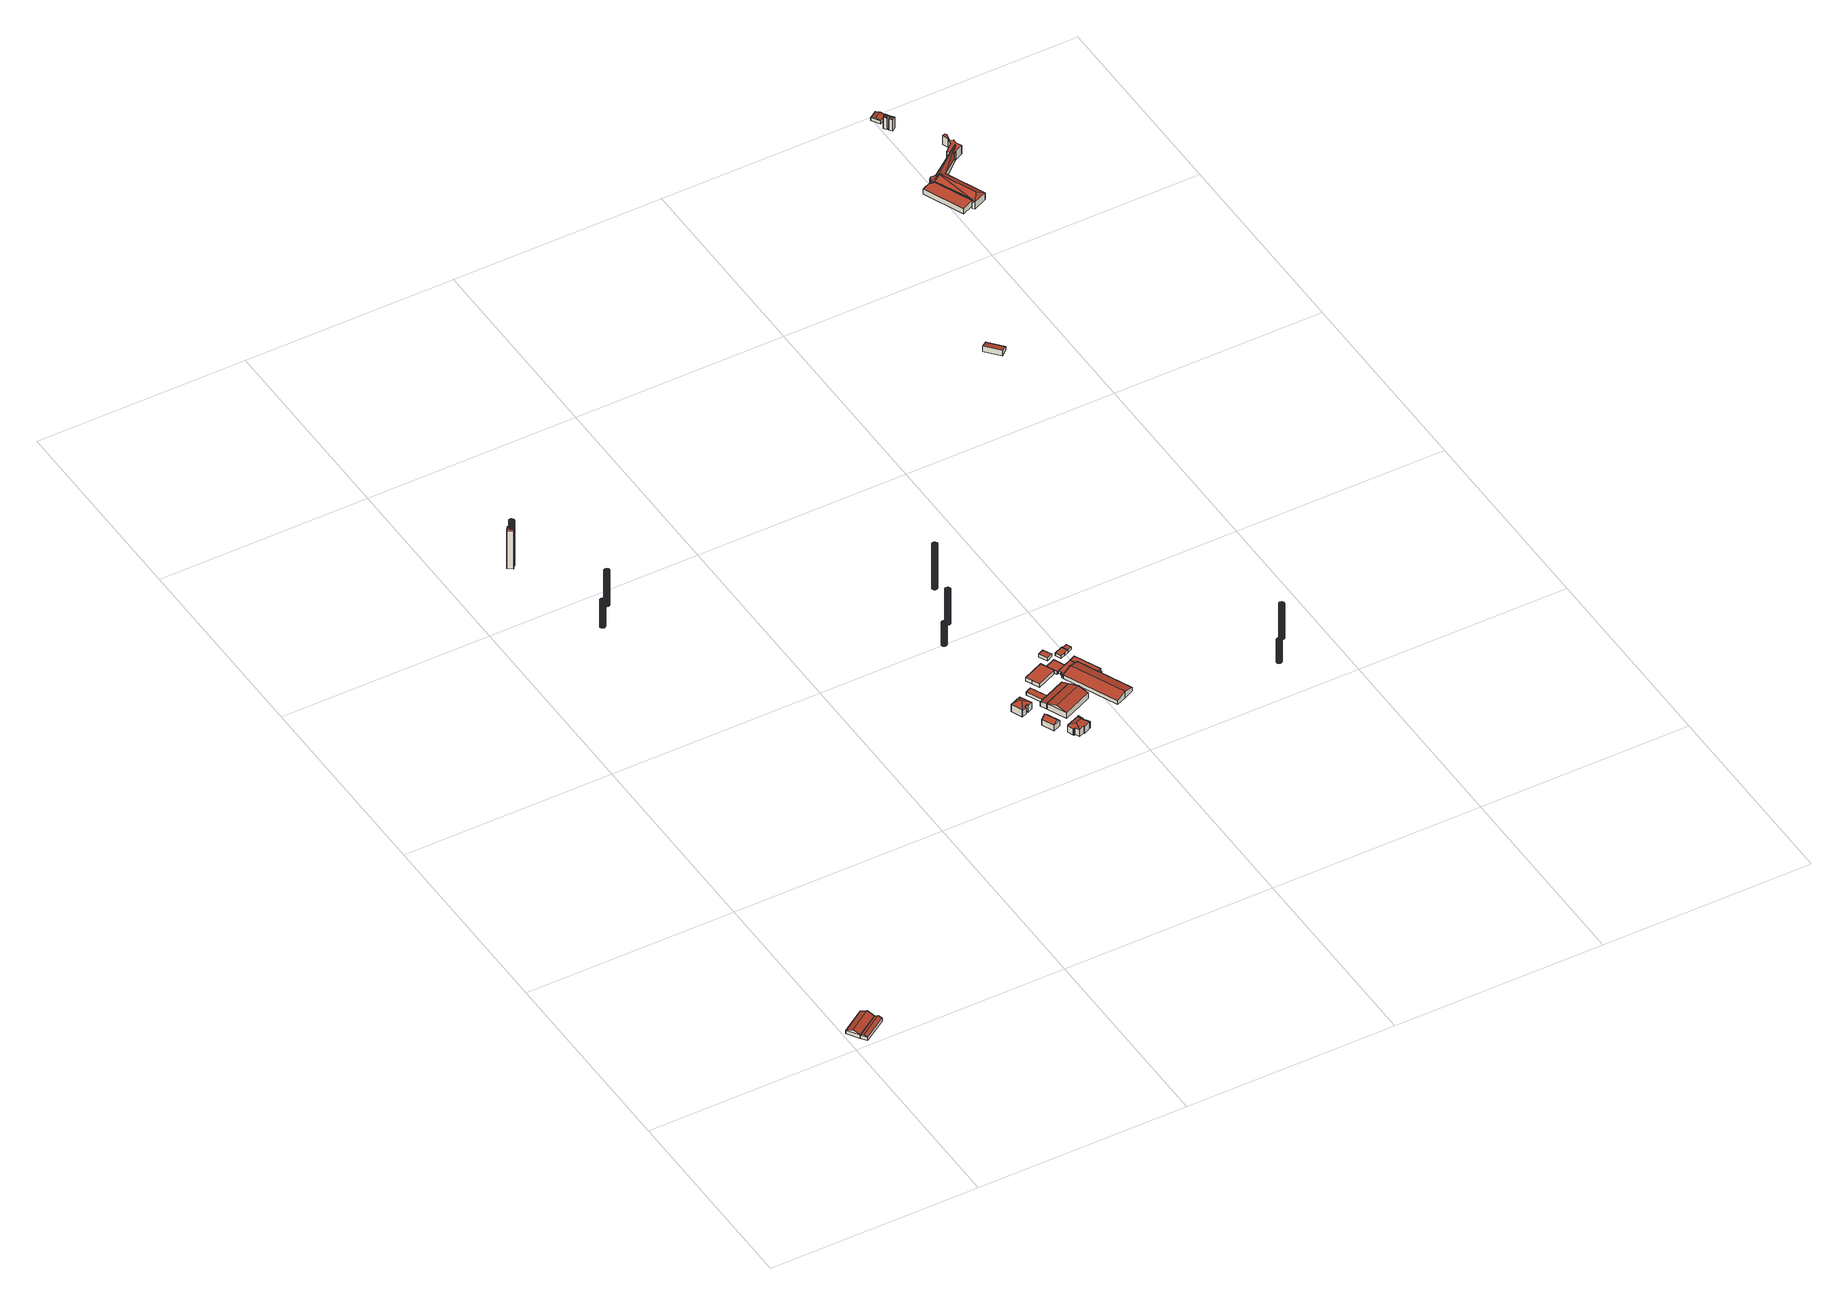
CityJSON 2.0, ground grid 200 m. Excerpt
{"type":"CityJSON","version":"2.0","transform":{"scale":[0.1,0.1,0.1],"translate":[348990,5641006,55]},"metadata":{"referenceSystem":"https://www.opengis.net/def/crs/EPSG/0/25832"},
"CityObjects":{
"building1":{"type":"Building","attributes":{"Geometrietyp2DReferenz":"3000","Gemeindeschluessel":"05362028","function":"31001_2720","roofType":"3100","measuredHeight":6.59},"address":[{"country":"Germany","locality":"Hürth","thoroughfareNumber":"170","thoroughfareName":"Kölner Straße"}],"geometry":[{"type":"Solid","lod":"2","boundaries":[[[[0,1,2,3]],[[4,5,1,0]],[[6,7,5,4]],[[3,2,7,6]],[[0,8,4]],[[6,9,3]],[[3,9,8,0]],[[4,8,9,6]],[[1,5,7,2]]]],"semantics":{"surfaces":[{"type":"WallSurface"},{"type":"RoofSurface"},{"type":"GroundSurface"}],"values":[[0,0,0,0,0,0,1,1,2]]}}]},
"building2":{"type":"Building","attributes":{"Geometrietyp2DReferenz":"3000","Gemeindeschluessel":"05362028","function":"51009_1610","roofType":"3100","measuredHeight":5.21},"geometry":[{"type":"Solid","lod":"2","boundaries":[[[[10,11,12,13]],[[14,1,11,10]],[[15,2,1,14]],[[13,12,2,15]],[[10,16,14]],[[15,17,13]],[[13,17,16,10]],[[14,16,17,15]],[[11,1,2,12]]]],"semantics":{"surfaces":[{"type":"WallSurface"},{"type":"RoofSurface"},{"type":"GroundSurface"}],"values":[[0,0,0,0,0,0,1,1,2]]}}]},
"building3":{"type":"Building","attributes":{"Geometrietyp2DReferenz":"1000","Gemeindeschluessel":"05362024","function":"51002_1251","roofType":"1000","measuredHeight":28.96},"geometry":[{"type":"Solid","lod":"2","boundaries":[[[[18,19,20]],[[19,21,20]],[[22,23,18]],[[23,19,18]],[[24,25,22]],[[25,23,22]],[[26,27,24]],[[27,25,24]],[[28,29,26]],[[29,27,26]],[[30,31,28]],[[31,29,28]],[[32,33,30]],[[33,31,30]],[[34,35,32]],[[35,33,32]],[[36,37,34]],[[37,35,34]],[[38,39,36]],[[39,37,36]],[[40,41,38]],[[41,39,38]],[[42,43,40]],[[43,41,40]],[[44,45,42]],[[45,43,42]],[[46,47,44]],[[47,45,44]],[[48,49,46]],[[49,47,46]],[[50,51,48]],[[51,49,48]],[[52,53,50]],[[53,51,50]],[[54,55,52]],[[55,53,52]],[[56,57,54]],[[57,55,54]],[[20,21,56]],[[21,57,56]],[[27,29,57]],[[29,31,57]],[[31,33,57]],[[33,35,57]],[[35,37,57]],[[37,39,57]],[[39,41,57]],[[41,43,57]],[[43,45,57]],[[45,47,57]],[[47,49,57]],[[49,51,57]],[[51,53,57]],[[53,55,57]],[[21,19,57]],[[19,23,57]],[[23,25,57]],[[25,27,57]],[[18,20,22]],[[20,56,22]],[[56,54,22]],[[54,52,22]],[[52,50,22]],[[50,48,22]],[[48,46,22]],[[46,44,22]],[[44,42,22]],[[42,40,22]],[[40,38,22]],[[38,36,22]],[[36,34,22]],[[34,32,22]],[[32,30,22]],[[30,28,22]],[[28,26,22]],[[26,24,22]]]],"semantics":{"surfaces":[{"type":"WallSurface"},{"type":"GroundSurface"},{"type":"RoofSurface"}],"values":[[0,0,0,0,0,0,0,0,0,0,0,0,0,0,0,0,0,0,0,0,0,0,0,0,0,0,0,0,0,0,0,0,0,0,0,0,0,0,0,0,1,1,1,1,1,1,1,1,1,1,1,1,1,1,1,1,1,1,2,2,2,2,2,2,2,2,2,2,2,2,2,2,2,2,2,2]]}}]},
"building4":{"type":"Building","attributes":{"Geometrietyp2DReferenz":"3000","Gemeindeschluessel":"05362024","function":"51002_1250","roofType":"1000","measuredHeight":41.53},"geometry":[{"type":"Solid","lod":"2","boundaries":[[[[58,59,60,61]],[[62,63,59,58]],[[64,65,63,62]],[[61,60,65,64]],[[62,58,61,64]],[[59,63,65,60]]]],"semantics":{"surfaces":[{"type":"WallSurface"},{"type":"RoofSurface"},{"type":"GroundSurface"}],"values":[[0,0,0,0,1,2]]}}]},
"building5":{"type":"Building","attributes":{"Geometrietyp2DReferenz":"1000","Gemeindeschluessel":"05362024","function":"51002_1251","roofType":"1000","measuredHeight":49.17},"geometry":[{"type":"Solid","lod":"2","boundaries":[[[[66,67,68]],[[67,69,68]],[[70,71,66]],[[71,67,66]],[[72,73,70]],[[73,71,70]],[[74,75,72]],[[75,73,72]],[[76,77,74]],[[77,75,74]],[[78,79,76]],[[79,77,76]],[[80,81,78]],[[81,79,78]],[[82,83,80]],[[83,81,80]],[[84,85,82]],[[85,83,82]],[[86,87,84]],[[87,85,84]],[[88,89,86]],[[89,87,86]],[[90,91,88]],[[91,89,88]],[[92,93,90]],[[93,91,90]],[[94,95,92]],[[95,93,92]],[[96,97,94]],[[97,95,94]],[[98,99,96]],[[99,97,96]],[[100,101,98]],[[101,99,98]],[[102,103,100]],[[103,101,100]],[[104,105,102]],[[105,103,102]],[[68,69,104]],[[69,105,104]],[[69,67,105]],[[67,71,105]],[[71,73,105]],[[73,75,105]],[[75,77,105]],[[77,79,105]],[[79,81,105]],[[81,83,105]],[[83,85,105]],[[85,87,105]],[[87,89,105]],[[89,91,105]],[[91,93,105]],[[93,95,105]],[[95,97,105]],[[97,99,105]],[[99,101,105]],[[101,103,105]],[[66,68,70]],[[68,104,70]],[[104,102,70]],[[102,100,70]],[[100,98,70]],[[98,96,70]],[[96,94,70]],[[94,92,70]],[[92,90,70]],[[90,88,70]],[[88,86,70]],[[86,84,70]],[[84,82,70]],[[82,80,70]],[[80,78,70]],[[78,76,70]],[[76,74,70]],[[74,72,70]]]],"semantics":{"surfaces":[{"type":"WallSurface"},{"type":"GroundSurface"},{"type":"RoofSurface"}],"values":[[0,0,0,0,0,0,0,0,0,0,0,0,0,0,0,0,0,0,0,0,0,0,0,0,0,0,0,0,0,0,0,0,0,0,0,0,0,0,0,0,1,1,1,1,1,1,1,1,1,1,1,1,1,1,1,1,1,1,2,2,2,2,2,2,2,2,2,2,2,2,2,2,2,2,2,2]]}}]},
"building6":{"type":"Building","attributes":{"Geometrietyp2DReferenz":"1000","Gemeindeschluessel":"05362024","function":"51002_1251","roofType":"1000","measuredHeight":38.01},"geometry":[{"type":"Solid","lod":"2","boundaries":[[[[106,107,108]],[[107,109,108]],[[110,111,106]],[[111,107,106]],[[112,113,110]],[[113,111,110]],[[114,115,112]],[[115,113,112]],[[116,117,114]],[[117,115,114]],[[118,119,116]],[[119,117,116]],[[120,121,118]],[[121,119,118]],[[122,123,120]],[[123,121,120]],[[124,125,122]],[[125,123,122]],[[126,127,124]],[[127,125,124]],[[128,129,126]],[[129,127,126]],[[130,131,128]],[[131,129,128]],[[132,133,130]],[[133,131,130]],[[134,135,132]],[[135,133,132]],[[136,137,134]],[[137,135,134]],[[138,139,136]],[[139,137,136]],[[140,141,138]],[[141,139,138]],[[142,143,140]],[[143,141,140]],[[144,145,142]],[[145,143,142]],[[108,109,144]],[[109,145,144]],[[109,107,145]],[[107,111,145]],[[111,113,145]],[[113,115,145]],[[115,117,145]],[[117,119,145]],[[119,121,145]],[[121,123,145]],[[123,125,145]],[[125,127,145]],[[127,129,145]],[[129,131,145]],[[131,133,145]],[[133,135,145]],[[135,137,145]],[[137,139,145]],[[139,141,145]],[[141,143,145]],[[106,108,110]],[[108,144,110]],[[144,142,110]],[[142,140,110]],[[140,138,110]],[[138,136,110]],[[136,134,110]],[[134,132,110]],[[132,130,110]],[[130,128,110]],[[128,126,110]],[[126,124,110]],[[124,122,110]],[[122,120,110]],[[120,118,110]],[[118,116,110]],[[116,114,110]],[[114,112,110]]]],"semantics":{"surfaces":[{"type":"WallSurface"},{"type":"GroundSurface"},{"type":"RoofSurface"}],"values":[[0,0,0,0,0,0,0,0,0,0,0,0,0,0,0,0,0,0,0,0,0,0,0,0,0,0,0,0,0,0,0,0,0,0,0,0,0,0,0,0,1,1,1,1,1,1,1,1,1,1,1,1,1,1,1,1,1,1,2,2,2,2,2,2,2,2,2,2,2,2,2,2,2,2,2,2]]}}]},
"building7":{"type":"Building","attributes":{"Gemeindeschluessel":"05362028","Geometrietyp2DReferenz":"3000","function":"31001_1010"},"address":[{"country":"Germany","locality":"Hürth","thoroughfareNumber":"295b","thoroughfareName":"Kölner Straße"}],"children":["building7-1","building7-2"]},
"building7-1":{"type":"BuildingPart","attributes":{"roofType":"3200","measuredHeight":10.99},"parents":["building7"],"geometry":[{"type":"MultiSurface","lod":"2","boundaries":[[[146,147,148,149]],[[150,151,147,146]],[[152,153,151,150]],[[154,155,153,152]],[[156,157,155,154]],[[158,159,157,156]],[[160,161,159,158]],[[162,156,154,163]],[[154,152,163]],[[163,152,150,162]],[[150,146,149,164,165,160,158,156,162]],[[147,151,153,155,157,159,161,166,167,148]],[[168,169,166,161]],[[165,169,168,160]],[[169,170,167,166]],[[165,164,170,169]],[[170,171,148,167]],[[164,149,171,170]]],"semantics":{"surfaces":[{"type":"WallSurface"},{"type":"RoofSurface"},{"type":"GroundSurface"},{"type":"ClosureSurface"}],"values":[0,0,0,0,0,0,0,1,1,1,1,2,0,3,0,3,0,3]}}]},
"building7-2":{"type":"BuildingPart","attributes":{"roofType":"1000","measuredHeight":5.74},"address":[{"country":"Germany","locality":"Hürth","thoroughfareNumber":"295b","thoroughfareName":"Kölner Straße"}],"parents":["building7"],"geometry":[{"type":"MultiSurface","lod":"2","boundaries":[[[172,171,168,173]],[[173,174,175,172]],[[169,168,171,170]],[[175,174,165,164]],[[169,170,164,165]],[[174,173,160,165]],[[168,169,165,160]],[[172,175,164,149]],[[170,171,149,164]]],"semantics":{"surfaces":[{"type":"WallSurface"},{"type":"RoofSurface"},{"type":"GroundSurface"},{"type":"ClosureSurface"}],"values":[0,1,2,0,3,0,3,0,3]}}]},
"building8":{"type":"Building","attributes":{"Geometrietyp2DReferenz":"3000","Gemeindeschluessel":"05362028","function":"31001_1010","roofType":"3100","measuredHeight":9.51},"address":[{"country":"Germany","locality":"Hürth","thoroughfareNumber":"295a","thoroughfareName":"Kölner Straße"}],"geometry":[{"type":"Solid","lod":"2","boundaries":[[[[176,177,178,179]],[[180,181,177,176]],[[182,183,181,180]],[[179,178,183,182]],[[176,184,180]],[[182,185,179]],[[179,185,184,176]],[[180,184,185,182]],[[177,181,183,178]]]],"semantics":{"surfaces":[{"type":"WallSurface"},{"type":"RoofSurface"},{"type":"GroundSurface"}],"values":[[0,0,0,0,0,0,1,1,2]]}}]},
"building9":{"type":"Building","attributes":{"Geometrietyp2DReferenz":"3000","Gemeindeschluessel":"05362028","function":"31001_1010","roofType":"3200","measuredHeight":9.53},"address":[{"country":"Germany","locality":"Hürth","thoroughfareNumber":"295","thoroughfareName":"Kölner Straße"}],"geometry":[{"type":"Solid","lod":"2","boundaries":[[[[186,187,188,189]],[[190,191,187,186]],[[192,193,191,190]],[[194,195,193,192]],[[196,197,195,194]],[[198,199,197,196]],[[200,201,199,198]],[[202,203,201,200]],[[204,205,203,202]],[[206,207,205,204]],[[208,209,207,206]],[[210,211,209,208]],[[212,213,211,210]],[[214,215,213,212]],[[216,217,215,214]],[[218,219,217,216]],[[189,188,219,218]],[[220,194,192,221]],[[192,190,186,189,218,216,214,221]],[[221,214,212,210,208,220]],[[208,206,204,202,200,198,196,194,220]],[[187,191,193,195,197,199,201,203,205,207,209,211,213,215,217,219,188]]]],"semantics":{"surfaces":[{"type":"WallSurface"},{"type":"RoofSurface"},{"type":"GroundSurface"}],"values":[[0,0,0,0,0,0,0,0,0,0,0,0,0,0,0,0,0,1,1,1,1,2]]}}]},
"building10":{"type":"Building","attributes":{"Geometrietyp2DReferenz":"1000","Gemeindeschluessel":"05362028","function":"51002_1251","roofType":"1000","measuredHeight":24.36},"geometry":[{"type":"Solid","lod":"2","boundaries":[[[[222,223,224]],[[223,225,224]],[[226,227,222]],[[227,223,222]],[[228,229,226]],[[229,227,226]],[[230,231,228]],[[231,229,228]],[[232,233,230]],[[233,231,230]],[[234,235,232]],[[235,233,232]],[[236,237,234]],[[237,235,234]],[[238,239,236]],[[239,237,236]],[[240,241,238]],[[241,239,238]],[[242,243,240]],[[243,241,240]],[[244,245,242]],[[245,243,242]],[[246,247,244]],[[247,245,244]],[[248,249,246]],[[249,247,246]],[[250,251,248]],[[251,249,248]],[[252,253,250]],[[253,251,250]],[[254,255,252]],[[255,253,252]],[[256,257,254]],[[257,255,254]],[[258,259,256]],[[259,257,256]],[[260,261,258]],[[261,259,258]],[[224,225,260]],[[225,261,260]],[[225,223,261]],[[223,227,261]],[[227,229,261]],[[229,231,261]],[[231,233,261]],[[233,235,261]],[[235,237,261]],[[237,239,261]],[[239,241,261]],[[241,243,261]],[[243,245,261]],[[245,247,261]],[[247,249,261]],[[249,251,261]],[[251,253,261]],[[253,255,261]],[[255,257,261]],[[257,259,261]],[[222,224,226]],[[224,260,226]],[[260,258,226]],[[258,256,226]],[[256,254,226]],[[254,252,226]],[[252,250,226]],[[250,248,226]],[[248,246,226]],[[246,244,226]],[[244,242,226]],[[242,240,226]],[[240,238,226]],[[238,236,226]],[[236,234,226]],[[234,232,226]],[[232,230,226]],[[230,228,226]]]],"semantics":{"surfaces":[{"type":"WallSurface"},{"type":"GroundSurface"},{"type":"RoofSurface"}],"values":[[0,0,0,0,0,0,0,0,0,0,0,0,0,0,0,0,0,0,0,0,0,0,0,0,0,0,0,0,0,0,0,0,0,0,0,0,0,0,0,0,1,1,1,1,1,1,1,1,1,1,1,1,1,1,1,1,1,1,2,2,2,2,2,2,2,2,2,2,2,2,2,2,2,2,2,2]]}}]},
"building11":{"type":"Building","attributes":{"Geometrietyp2DReferenz":"3000","Gemeindeschluessel":"05362028","function":"31001_2723","roofType":"1000","measuredHeight":3.51},"address":[{"country":"Germany","locality":"Hürth","thoroughfareNumber":"295","thoroughfareName":"Kölner Straße"}],"geometry":[{"type":"Solid","lod":"2","boundaries":[[[[262,263,264,265]],[[266,267,263,262]],[[268,269,267,266]],[[265,264,269,268]],[[266,262,265,268]],[[263,267,269,264]]]],"semantics":{"surfaces":[{"type":"WallSurface"},{"type":"RoofSurface"},{"type":"GroundSurface"}],"values":[[0,0,0,0,1,2]]}}]},
"building12":{"type":"Building","attributes":{"Geometrietyp2DReferenz":"3000","Gemeindeschluessel":"05362028","function":"51009_1610","roofType":"2100","measuredHeight":6.03},"geometry":[{"type":"Solid","lod":"2","boundaries":[[[[270,271,272,273]],[[274,275,271,270]],[[276,277,275,274]],[[278,279,277,276]],[[280,281,279,278]],[[273,272,281,280]],[[278,276,274,270,273,280]],[[271,275,277,279,281,272]]]],"semantics":{"surfaces":[{"type":"WallSurface"},{"type":"RoofSurface"},{"type":"GroundSurface"}],"values":[[0,0,0,0,0,0,1,2]]}}]},
"building13":{"type":"Building","attributes":{"Geometrietyp2DReferenz":"3000","Gemeindeschluessel":"05362028","function":"31001_2143","roofType":"3100","measuredHeight":8.66},"address":[{"country":"Germany","locality":"Hürth","thoroughfareNumber":"295","thoroughfareName":"Kölner Straße"}],"geometry":[{"type":"Solid","lod":"2","boundaries":[[[[282,283,284,285]],[[273,286,283,282]],[[280,287,286,273]],[[285,284,287,280]],[[282,288,273]],[[280,289,285]],[[285,289,288,282]],[[273,288,289,280]],[[283,286,287,284]]]],"semantics":{"surfaces":[{"type":"WallSurface"},{"type":"RoofSurface"},{"type":"GroundSurface"}],"values":[[0,0,0,0,0,0,1,1,2]]}}]},
"building14":{"type":"Building","attributes":{"Geometrietyp2DReferenz":"1000","Gemeindeschluessel":"05362028","function":"51002_1251","roofType":"1000","measuredHeight":37.66},"geometry":[{"type":"Solid","lod":"2","boundaries":[[[[290,291,292]],[[291,293,292]],[[294,295,290]],[[295,291,290]],[[296,297,294]],[[297,295,294]],[[298,299,296]],[[299,297,296]],[[300,301,298]],[[301,299,298]],[[302,303,300]],[[303,301,300]],[[304,305,302]],[[305,303,302]],[[306,307,304]],[[307,305,304]],[[308,309,306]],[[309,307,306]],[[310,311,308]],[[311,309,308]],[[312,313,310]],[[313,311,310]],[[314,315,312]],[[315,313,312]],[[316,317,314]],[[317,315,314]],[[318,319,316]],[[319,317,316]],[[320,321,318]],[[321,319,318]],[[322,323,320]],[[323,321,320]],[[324,325,322]],[[325,323,322]],[[326,327,324]],[[327,325,324]],[[328,329,326]],[[329,327,326]],[[292,293,328]],[[293,329,328]],[[327,329,325]],[[329,293,325]],[[293,291,325]],[[291,295,325]],[[295,297,325]],[[297,299,325]],[[299,301,325]],[[301,303,325]],[[303,305,325]],[[305,307,325]],[[307,309,325]],[[309,311,325]],[[311,313,325]],[[313,315,325]],[[315,317,325]],[[317,319,325]],[[319,321,325]],[[321,323,325]],[[328,326,292]],[[326,324,292]],[[324,322,292]],[[322,320,292]],[[320,318,292]],[[318,316,292]],[[316,314,292]],[[314,312,292]],[[312,310,292]],[[310,308,292]],[[308,306,292]],[[306,304,292]],[[304,302,292]],[[302,300,292]],[[300,298,292]],[[298,296,292]],[[296,294,292]],[[294,290,292]]]],"semantics":{"surfaces":[{"type":"WallSurface"},{"type":"GroundSurface"},{"type":"RoofSurface"}],"values":[[0,0,0,0,0,0,0,0,0,0,0,0,0,0,0,0,0,0,0,0,0,0,0,0,0,0,0,0,0,0,0,0,0,0,0,0,0,0,0,0,1,1,1,1,1,1,1,1,1,1,1,1,1,1,1,1,1,1,2,2,2,2,2,2,2,2,2,2,2,2,2,2,2,2,2,2]]}}]},
"building15":{"type":"Building","attributes":{"Geometrietyp2DReferenz":"3000","Gemeindeschluessel":"05362028","function":"51009_1610","roofType":"1000","measuredHeight":3.85},"geometry":[{"type":"Solid","lod":"2","boundaries":[[[[330,331,332,333]],[[334,335,331,330]],[[336,337,335,334]],[[338,339,337,336]],[[340,341,339,338]],[[342,343,341,340]],[[333,332,343,342]],[[340,338,336,334,330,333,342]],[[331,335,337,339,341,343,332]]]],"semantics":{"surfaces":[{"type":"WallSurface"},{"type":"RoofSurface"},{"type":"GroundSurface"}],"values":[[0,0,0,0,0,0,0,1,2]]}}]},
"building16":{"type":"Building","attributes":{"Geometrietyp2DReferenz":"3000","Gemeindeschluessel":"05362028","function":"31001_2723","roofType":"1000","measuredHeight":3.12},"address":[{"country":"Germany","locality":"Hürth","thoroughfareNumber":"295","thoroughfareName":"Kölner Straße"}],"geometry":[{"type":"Solid","lod":"2","boundaries":[[[[344,345,346,347]],[[348,349,345,344]],[[350,351,349,348]],[[352,353,351,350]],[[347,346,353,352]],[[350,348,344,347,352]],[[345,349,351,353,346]]]],"semantics":{"surfaces":[{"type":"WallSurface"},{"type":"RoofSurface"},{"type":"GroundSurface"}],"values":[[0,0,0,0,0,1,2]]}}]},
"building17":{"type":"Building","attributes":{"Geometrietyp2DReferenz":"3000","Gemeindeschluessel":"05362028","function":"31001_2463","roofType":"1000","measuredHeight":3.07},"address":[{"country":"Germany","locality":"Hürth","thoroughfareNumber":"295","thoroughfareName":"Kölner Straße"}],"geometry":[{"type":"Solid","lod":"2","boundaries":[[[[354,355,356,357]],[[358,359,355,354]],[[360,361,359,358]],[[357,356,361,360]],[[358,354,357,360]],[[355,359,361,356]]]],"semantics":{"surfaces":[{"type":"WallSurface"},{"type":"RoofSurface"},{"type":"GroundSurface"}],"values":[[0,0,0,0,1,2]]}}]},
"building18":{"type":"Building","attributes":{"Geometrietyp2DReferenz":"3000","Gemeindeschluessel":"05362028","function":"31001_2723","roofType":"1000","measuredHeight":2.39},"address":[{"country":"Germany","locality":"Hürth","thoroughfareNumber":"295","thoroughfareName":"Kölner Straße"}],"geometry":[{"type":"Solid","lod":"2","boundaries":[[[[362,363,364,365]],[[366,367,363,362]],[[348,368,367,366]],[[344,369,368,348]],[[370,371,369,344]],[[372,373,371,370]],[[374,375,373,372]],[[376,377,375,374]],[[365,364,377,376]],[[374,372,370,344,348,366,362,365,376]],[[363,367,368,369,371,373,375,377,364]]]],"semantics":{"surfaces":[{"type":"WallSurface"},{"type":"RoofSurface"},{"type":"GroundSurface"}],"values":[[0,0,0,0,0,0,0,0,0,1,2]]}}]},
"building19":{"type":"Building","attributes":{"Geometrietyp2DReferenz":"1000","Gemeindeschluessel":"05362028","function":"51002_1251","roofType":"1000","measuredHeight":48.58},"geometry":[{"type":"Solid","lod":"2","boundaries":[[[[378,379,380]],[[379,381,380]],[[382,383,378]],[[383,379,378]],[[384,385,382]],[[385,383,382]],[[386,387,384]],[[387,385,384]],[[388,389,386]],[[389,387,386]],[[390,391,388]],[[391,389,388]],[[392,393,390]],[[393,391,390]],[[394,395,392]],[[395,393,392]],[[396,397,394]],[[397,395,394]],[[398,399,396]],[[399,397,396]],[[400,401,398]],[[401,399,398]],[[402,403,400]],[[403,401,400]],[[404,405,402]],[[405,403,402]],[[406,407,404]],[[407,405,404]],[[408,409,406]],[[409,407,406]],[[410,411,408]],[[411,409,408]],[[412,413,410]],[[413,411,410]],[[414,415,412]],[[415,413,412]],[[416,417,414]],[[417,415,414]],[[380,381,416]],[[381,417,416]],[[381,379,417]],[[379,383,417]],[[383,385,417]],[[385,387,417]],[[387,389,417]],[[389,391,417]],[[391,393,417]],[[393,395,417]],[[395,397,417]],[[397,399,417]],[[399,401,417]],[[401,403,417]],[[403,405,417]],[[405,407,417]],[[407,409,417]],[[409,411,417]],[[411,413,417]],[[413,415,417]],[[378,380,382]],[[380,416,382]],[[416,414,382]],[[414,412,382]],[[412,410,382]],[[410,408,382]],[[408,406,382]],[[406,404,382]],[[404,402,382]],[[402,400,382]],[[400,398,382]],[[398,396,382]],[[396,394,382]],[[394,392,382]],[[392,390,382]],[[390,388,382]],[[388,386,382]],[[386,384,382]]]],"semantics":{"surfaces":[{"type":"WallSurface"},{"type":"GroundSurface"},{"type":"RoofSurface"}],"values":[[0,0,0,0,0,0,0,0,0,0,0,0,0,0,0,0,0,0,0,0,0,0,0,0,0,0,0,0,0,0,0,0,0,0,0,0,0,0,0,0,1,1,1,1,1,1,1,1,1,1,1,1,1,1,1,1,1,1,2,2,2,2,2,2,2,2,2,2,2,2,2,2,2,2,2,2]]}}]},
"building20":{"type":"Building","attributes":{"Geometrietyp2DReferenz":"3000","Gemeindeschluessel":"05362028","function":"31001_2724","roofType":"3100","measuredHeight":6.92},"address":[{"country":"Germany","locality":"Hürth","thoroughfareNumber":"295","thoroughfareName":"Kölner Straße"}],"geometry":[{"type":"Solid","lod":"2","boundaries":[[[[418,419,420,421]],[[422,423,419,418]],[[424,425,423,422]],[[426,427,425,424]],[[428,429,427,426]],[[430,431,429,428]],[[432,433,431,430]],[[421,420,433,432]],[[418,421,432,430,422]],[[428,426,424,422,430]],[[419,423,425,427,429,431,433,420]]]],"semantics":{"surfaces":[{"type":"WallSurface"},{"type":"RoofSurface"},{"type":"GroundSurface"}],"values":[[0,0,0,0,0,0,0,0,1,1,2]]}}]},
"building21":{"type":"Building","attributes":{"Geometrietyp2DReferenz":"3000","Gemeindeschluessel":"05362028","function":"31001_2723","roofType":"1000","measuredHeight":2.84},"address":[{"country":"Germany","locality":"Hürth","thoroughfareNumber":"295","thoroughfareName":"Kölner Straße"}],"geometry":[{"type":"Solid","lod":"2","boundaries":[[[[434,435,436,437]],[[438,439,435,434]],[[440,441,439,438]],[[442,443,441,440]],[[444,445,443,442]],[[437,436,445,444]],[[442,440,438,434,437,444]],[[435,439,441,443,445,436]]]],"semantics":{"surfaces":[{"type":"WallSurface"},{"type":"RoofSurface"},{"type":"GroundSurface"}],"values":[[0,0,0,0,0,0,1,2]]}}]},
"building22":{"type":"Building","attributes":{"Geometrietyp2DReferenz":"3000","Gemeindeschluessel":"05362028","function":"51009_1610","roofType":"1000","measuredHeight":2.48},"geometry":[{"type":"Solid","lod":"2","boundaries":[[[[446,447,448,449]],[[450,451,447,446]],[[452,373,451,450]],[[453,371,373,452]],[[454,455,371,453]],[[456,457,455,454]],[[458,459,457,456]],[[449,448,459,458]],[[456,454,453,452,450,446,449,458]],[[447,451,373,371,455,457,459,448]]]],"semantics":{"surfaces":[{"type":"WallSurface"},{"type":"RoofSurface"},{"type":"GroundSurface"}],"values":[[0,0,0,0,0,0,0,0,1,2]]}}]},
"building23":{"type":"Building","attributes":{"Geometrietyp2DReferenz":"3000","Gemeindeschluessel":"05362028","function":"31001_2723","roofType":"1000","measuredHeight":2.95},"address":[{"country":"Germany","locality":"Hürth","thoroughfareNumber":"295","thoroughfareName":"Kölner Straße"}],"geometry":[{"type":"Solid","lod":"2","boundaries":[[[[460,461,462,463]],[[438,464,461,460]],[[434,465,464,438]],[[463,462,465,434]],[[438,460,463,434]],[[461,464,465,462]]]],"semantics":{"surfaces":[{"type":"WallSurface"},{"type":"RoofSurface"},{"type":"GroundSurface"}],"values":[[0,0,0,0,1,2]]}}]},
"building24":{"type":"Building","attributes":{"Geometrietyp2DReferenz":"1000","Gemeindeschluessel":"05362028","function":"51002_1251","roofType":"1000","measuredHeight":24.54},"geometry":[{"type":"Solid","lod":"2","boundaries":[[[[466,467,468]],[[467,469,468]],[[470,471,466]],[[471,467,466]],[[472,473,470]],[[473,471,470]],[[474,475,472]],[[475,473,472]],[[476,477,474]],[[477,475,474]],[[478,479,476]],[[479,477,476]],[[480,481,478]],[[481,479,478]],[[482,483,480]],[[483,481,480]],[[484,485,482]],[[485,483,482]],[[486,487,484]],[[487,485,484]],[[488,489,486]],[[489,487,486]],[[490,491,488]],[[491,489,488]],[[492,493,490]],[[493,491,490]],[[494,495,492]],[[495,493,492]],[[496,497,494]],[[497,495,494]],[[498,499,496]],[[499,497,496]],[[500,501,498]],[[501,499,498]],[[502,503,500]],[[503,501,500]],[[504,505,502]],[[505,503,502]],[[468,469,504]],[[469,505,504]],[[469,467,505]],[[467,471,505]],[[471,473,505]],[[473,475,505]],[[475,477,505]],[[477,479,505]],[[479,481,505]],[[481,483,505]],[[483,485,505]],[[485,487,505]],[[487,489,505]],[[489,491,505]],[[491,493,505]],[[493,495,505]],[[495,497,505]],[[497,499,505]],[[499,501,505]],[[501,503,505]],[[466,468,470]],[[468,504,470]],[[504,502,470]],[[502,500,470]],[[500,498,470]],[[498,496,470]],[[496,494,470]],[[494,492,470]],[[492,490,470]],[[490,488,470]],[[488,486,470]],[[486,484,470]],[[484,482,470]],[[482,480,470]],[[480,478,470]],[[478,476,470]],[[476,474,470]],[[474,472,470]]]],"semantics":{"surfaces":[{"type":"WallSurface"},{"type":"GroundSurface"},{"type":"RoofSurface"}],"values":[[0,0,0,0,0,0,0,0,0,0,0,0,0,0,0,0,0,0,0,0,0,0,0,0,0,0,0,0,0,0,0,0,0,0,0,0,0,0,0,0,1,1,1,1,1,1,1,1,1,1,1,1,1,1,1,1,1,1,2,2,2,2,2,2,2,2,2,2,2,2,2,2,2,2,2,2]]}}]},
"building25":{"type":"Building","attributes":{"Geometrietyp2DReferenz":"1000","Gemeindeschluessel":"05362028","function":"51002_1251","roofType":"1000","measuredHeight":37.87},"geometry":[{"type":"Solid","lod":"2","boundaries":[[[[506,507,508]],[[507,509,508]],[[510,511,506]],[[511,507,506]],[[512,513,510]],[[513,511,510]],[[514,515,512]],[[515,513,512]],[[516,517,514]],[[517,515,514]],[[518,519,516]],[[519,517,516]],[[520,521,518]],[[521,519,518]],[[522,523,520]],[[523,521,520]],[[524,525,522]],[[525,523,522]],[[526,527,524]],[[527,525,524]],[[528,529,526]],[[529,527,526]],[[530,531,528]],[[531,529,528]],[[532,533,530]],[[533,531,530]],[[534,535,532]],[[535,533,532]],[[536,537,534]],[[537,535,534]],[[538,539,536]],[[539,537,536]],[[540,541,538]],[[541,539,538]],[[542,543,540]],[[543,541,540]],[[544,545,542]],[[545,543,542]],[[508,509,544]],[[509,545,544]],[[543,545,541]],[[545,509,541]],[[509,507,541]],[[507,511,541]],[[511,513,541]],[[513,515,541]],[[515,517,541]],[[517,519,541]],[[519,521,541]],[[521,523,541]],[[523,525,541]],[[525,527,541]],[[527,529,541]],[[529,531,541]],[[531,533,541]],[[533,535,541]],[[535,537,541]],[[537,539,541]],[[544,542,508]],[[542,540,508]],[[540,538,508]],[[538,536,508]],[[536,534,508]],[[534,532,508]],[[532,530,508]],[[530,528,508]],[[528,526,508]],[[526,524,508]],[[524,522,508]],[[522,520,508]],[[520,518,508]],[[518,516,508]],[[516,514,508]],[[514,512,508]],[[512,510,508]],[[510,506,508]]]],"semantics":{"surfaces":[{"type":"WallSurface"},{"type":"GroundSurface"},{"type":"RoofSurface"}],"values":[[0,0,0,0,0,0,0,0,0,0,0,0,0,0,0,0,0,0,0,0,0,0,0,0,0,0,0,0,0,0,0,0,0,0,0,0,0,0,0,0,1,1,1,1,1,1,1,1,1,1,1,1,1,1,1,1,1,1,2,2,2,2,2,2,2,2,2,2,2,2,2,2,2,2,2,2]]}}]},
"building26":{"type":"Building","attributes":{"Geometrietyp2DReferenz":"3000","Gemeindeschluessel":"05315000","function":"31001_2510","roofType":"2100","measuredHeight":6.02,"storeysAboveGround":1},"address":[{"country":"Germany","locality":"Köln","thoroughfareNumber":"47a","thoroughfareName":"Horbeller Str."}],"geometry":[{"type":"Solid","lod":"2","boundaries":[[[[546,547,548,549]],[[550,551,547,546]],[[552,553,551,550]],[[549,548,553,552]],[[550,546,549,552]],[[547,551,553,548]]]],"semantics":{"surfaces":[{"type":"WallSurface"},{"type":"RoofSurface"},{"type":"GroundSurface"}],"values":[[0,0,0,0,1,2]]}}]},
"building27":{"type":"Building","attributes":{"Geometrietyp2DReferenz":"3000","Gemeindeschluessel":"05315000","function":"51009_1610","roofType":"1000","measuredHeight":5.7},"geometry":[{"type":"Solid","lod":"2","boundaries":[[[[554,555,556,557]],[[558,559,555,554]],[[560,561,559,558]],[[562,563,561,560]],[[564,565,563,562]],[[566,567,565,564]],[[557,556,567,566]],[[564,562,560,558,554,557,566]],[[555,559,561,563,565,567,556]]]],"semantics":{"surfaces":[{"type":"WallSurface"},{"type":"RoofSurface"},{"type":"GroundSurface"}],"values":[[0,0,0,0,0,0,0,1,2]]}}]},
"building28":{"type":"Building","attributes":{"Gemeindeschluessel":"05315000","Geometrietyp2DReferenz":"3000","function":"31001_1222"},"address":[{"country":"Germany","locality":"Köln","thoroughfareNumber":"47","thoroughfareName":"Horbeller Str."}],"children":["building28-1","building28-2","building28-3","building28-4","building28-5"]},
"building28-1":{"type":"BuildingPart","attributes":{"roofType":"3200","measuredHeight":11.78,"storeysAboveGround":2},"parents":["building28"],"geometry":[{"type":"Solid","lod":"2","boundaries":[[[[568,569,570,571]],[[572,573,569,568]],[[574,575,573,572]],[[576,577,575,574]],[[578,579,577,576]],[[568,571,580,581]],[[572,581,580,576]],[[576,580,578]],[[574,572,576]],[[572,568,581]],[[570,569,573,575,577,579]],[[571,570,579,578]],[[571,578,580]]]],"semantics":{"surfaces":[{"type":"WallSurface"},{"type":"RoofSurface"},{"type":"GroundSurface"},{"type":"ClosureSurface"}],"values":[[0,0,0,0,0,1,1,1,1,1,2,3,3]]}}]},
"building28-2":{"type":"BuildingPart","attributes":{"roofType":"3200","measuredHeight":11.78,"storeysAboveGround":2},"parents":["building28"],"geometry":[{"type":"MultiSurface","lod":"2","boundaries":[[[582,583,584,585]],[[571,570,586,587]],[[588,571,587]],[[571,588,580]],[[585,588,582]],[[588,585,580]],[[587,582,588]],[[584,583,586,570]],[[585,584,570,571]],[[583,589,590,586]],[[582,587,590,589]],[[585,571,580]]],"semantics":{"surfaces":[{"type":"WallSurface"},{"type":"RoofSurface"},{"type":"GroundSurface"},{"type":"ClosureSurface"}],"values":[0,0,1,1,1,1,1,2,3,0,3,3]}}]},
"building28-3":{"type":"BuildingPart","attributes":{"roofType":"5000","measuredHeight":11.78,"storeysAboveGround":2},"parents":["building28"],"geometry":[{"type":"Solid","lod":"2","boundaries":[[[[591,592,593,594]],[[595,596,592,591]],[[585,584,596,595]],[[594,593,579,578]],[[580,594,578]],[[594,580,591]],[[591,585,595]],[[585,591,580]],[[592,596,584,579,593]],[[578,579,584,585]],[[578,585,580]]]],"semantics":{"surfaces":[{"type":"WallSurface"},{"type":"RoofSurface"},{"type":"GroundSurface"},{"type":"ClosureSurface"}],"values":[[0,0,0,0,1,1,1,1,2,3,3]]}}]},
"building28-4":{"type":"BuildingPart","attributes":{"roofType":"3500","measuredHeight":11.78,"storeysAboveGround":2},"parents":["building28"],"geometry":[{"type":"Solid","lod":"2","boundaries":[[[[584,570,579]],[[585,584,579,578]],[[571,570,584,585]],[[578,579,570,571]],[[571,585,580]],[[585,578,580]],[[578,571,580]]]],"semantics":{"surfaces":[{"type":"GroundSurface"},{"type":"ClosureSurface"}],"values":[[0,1,1,1,1,1,1]]}}]},
"building28-5":{"type":"BuildingPart","attributes":{"roofType":"9999","measuredHeight":9.57,"storeysAboveGround":2},"address":[{"country":"Germany","locality":"Köln","thoroughfareNumber":"47","thoroughfareName":"Horbeller Str."}],"parents":["building28"],"geometry":[{"type":"MultiSurface","lod":"2","boundaries":[[[597,598,599,600,601,602,603,604,605,606,607,608,609]],[[607,610,611,608]],[[606,612,610,607]],[[605,613,612,606]],[[604,614,613,605]],[[603,615,614,604]],[[602,616,615,603]],[[601,617,616,602]],[[600,618,617,601]],[[599,619,618,600]],[[598,620,619,599]],[[597,590,620,598]],[[597,609,582,587]],[[608,611,589,609]],[[589,590,587,582]],[[610,612,613,614,615,616,617,618,619,620,590,589,611]]],"semantics":{"surfaces":[{"type":"RoofSurface"},{"type":"WallSurface"},{"type":"GroundSurface"}],"values":[0,1,1,1,1,1,1,1,1,1,1,1,1,1,1,2]}}]},
"building29":{"type":"Building","attributes":{"Geometrietyp2DReferenz":"3000","Gemeindeschluessel":"05315000","function":"51003_1201","roofType":"3200","measuredHeight":12.88},"geometry":[{"type":"Solid","lod":"2","boundaries":[[[[621,622,623,624]],[[625,626,622,621]],[[627,628,626,625]],[[624,623,628,627]],[[621,629,625]],[[627,630,624]],[[624,630,629,621]],[[625,629,630,627]],[[622,626,628,623]]]],"semantics":{"surfaces":[{"type":"WallSurface"},{"type":"RoofSurface"},{"type":"GroundSurface"}],"values":[[0,0,0,0,1,1,1,1,2]]}}]},
"building30":{"type":"Building","attributes":{"Geometrietyp2DReferenz":"3000","Gemeindeschluessel":"05315000","function":"51003_1201","roofType":"3200","measuredHeight":12.84},"geometry":[{"type":"Solid","lod":"2","boundaries":[[[[631,632,633,634]],[[635,636,632,631]],[[637,638,636,635]],[[634,633,638,637]],[[631,639,635]],[[637,640,634]],[[634,640,639,631]],[[635,639,640,637]],[[632,636,638,633]]]],"semantics":{"surfaces":[{"type":"WallSurface"},{"type":"RoofSurface"},{"type":"GroundSurface"}],"values":[[0,0,0,0,1,1,1,1,2]]}}]},
"building31":{"type":"Building","attributes":{"Geometrietyp2DReferenz":"3000","Gemeindeschluessel":"05315000","function":"31001_2410","roofType":"3100","measuredHeight":4.56,"storeysAboveGround":1},"address":[{"country":"Germany","locality":"Köln","thoroughfareNumber":"41","thoroughfareName":"Horbeller Str."}],"geometry":[{"type":"Solid","lod":"2","boundaries":[[[[641,642,643,644]],[[645,646,642,641]],[[647,648,646,645]],[[644,643,648,647]],[[641,649,645]],[[647,650,644]],[[644,650,649,641]],[[645,649,650,647]],[[642,646,648,643]]]],"semantics":{"surfaces":[{"type":"WallSurface"},{"type":"RoofSurface"},{"type":"GroundSurface"}],"values":[[0,0,0,0,0,0,1,1,2]]}}]}
},
"vertices":[
[76,61,91],[76,61,57],[300,210,57],[300,210,91],[2,171,91],[2,171,57],[226,322,91],[226,322,57],[39,116,122],[263,266,122],
[114,3,92],[114,3,57],[339,153,57],[339,153,92],[76,61,92],[300,210,92],[95,32,109],[319,182,109],
[882,5623,321],[882,5623,32],[877,5630,321],[877,5630,32],[884,5616,321],[884,5616,32],[884,5608,321],[884,5608,32],[882,5601,321],[882,5601,32],[877,5594,321],[877,5594,32],[871,5590,321],[871,5590,32],[863,5587,321],[863,5587,32],[856,5587,321],[856,5587,32],[848,5590,321],[848,5590,32],[842,5594,321],[842,5594,32],[837,5601,321],[837,5601,32],[835,5608,321],[835,5608,32],[835,5616,321],[835,5616,32],[837,5623,321],[837,5623,32],[842,5630,321],[842,5630,32],[848,5634,321],[848,5634,32],[856,5637,321],[856,5637,32],[863,5637,321],[863,5637,32],[871,5634,321],[871,5634,32],
[620,6648,449],[620,6648,34],[571,6682,34],[571,6682,449],[586,6600,449],[586,6600,34],[538,6634,449],[538,6634,34],
[617,6662,525],[617,6662,33],[612,6668,525],[612,6668,33],[619,6654,525],[619,6654,33],[619,6646,525],[619,6646,33],[617,6639,525],[617,6639,33],[612,6633,525],[612,6633,33],[606,6628,525],[606,6628,33],[598,6626,525],[598,6626,33],[591,6626,525],[591,6626,33],[583,6628,525],[583,6628,33],[577,6633,525],[577,6633,33],[572,6639,525],[572,6639,33],[570,6646,525],[570,6646,33],[570,6654,525],[570,6654,33],[572,6662,525],[572,6662,33],[577,6668,525],[577,6668,33],[583,6673,525],[583,6673,33],[591,6675,525],[591,6675,33],[598,6675,525],[598,6675,33],[606,6673,525],[606,6673,33],
[1048,5840,409],[1048,5840,29],[1043,5846,409],[1043,5846,29],[1050,5832,409],[1050,5832,29],[1050,5824,409],[1050,5824,29],[1048,5817,409],[1048,5817,29],[1043,5811,409],[1043,5811,29],[1037,5806,409],[1037,5806,29],[1029,5804,409],[1029,5804,29],[1022,5804,409],[1022,5804,29],[1014,5806,409],[1014,5806,29],[1008,5811,409],[1008,5811,29],[1003,5817,409],[1003,5817,29],[1001,5824,409],[1001,5824,29],[1001,5832,409],[1001,5832,29],[1003,5840,409],[1003,5840,29],[1008,5846,409],[1008,5846,29],[1014,5851,409],[1014,5851,29],[1022,5853,409],[1022,5853,29],[1029,5853,409],[1029,5853,29],[1037,5851,409],[1037,5851,29],
[3297,2887,82],[3297,2887,12],[3339,2905,12],[3339,2905,82],[3294,2894,88],[3294,2894,12],[3249,2997,88],[3249,2997,12],[3361,3046,88],[3361,3046,12],[3407,2943,88],[3407,2943,12],[3410,2936,88],[3410,2936,12],[3364,2916,83],[3364,2916,12],[3330,2965,122],[3325,2976,122],[3335,2912,88],[3361,2923,88],[3361,2923,12],[3335,2912,12],[3364,2916,39],[3361,2923,39],[3335,2912,39],[3339,2905,39],
[3339,2905,96],[3364,2916,96],[3361,2923,96],[3335,2912,96],
[3497,2625,87],[3497,2625,25],[3445,2742,25],[3445,2742,87],[3427,2593,87],[3427,2593,25],[3375,2710,87],[3375,2710,25],[3462,2609,120],[3410,2726,120],
[3536,2469,95],[3536,2469,29],[3533,2468,29],[3533,2468,93],[3512,2522,95],[3512,2522,29],[3523,2527,102],[3523,2527,29],[3641,2579,102],[3641,2579,29],[3650,2583,102],[3650,2583,29],[3671,2535,96],[3671,2535,29],[3662,2531,102],[3662,2531,29],[3674,2505,102],[3674,2505,29],[3683,2509,96],[3683,2509,29],[3699,2471,99],[3699,2471,29],[3695,2469,99],[3695,2469,29],[3626,2438,99],[3626,2438,29],[3623,2446,102],[3623,2446,29],[3569,2422,102],[3569,2422,29],[3550,2464,102],[3550,2464,29],[3537,2458,93],[3537,2458,29],[3633,2513,124],[3577,2488,124],
[3202,3988,282],[3202,3988,38],[3197,3994,282],[3197,3994,38],[3204,3980,282],[3204,3980,38],[3204,3973,282],[3204,3973,38],[3202,3965,282],[3202,3965,38],[3197,3959,282],[3197,3959,38],[3191,3954,282],[3191,3954,38],[3184,3952,282],[3184,3952,38],[3176,3952,282],[3176,3952,38],[3168,3954,282],[3168,3954,38],[3162,3959,282],[3162,3959,38],[3157,3965,282],[3157,3965,38],[3155,3973,282],[3155,3973,38],[3155,3980,282],[3155,3980,38],[3157,3988,282],[3157,3988,38],[3162,3994,282],[3162,3994,38],[3168,3999,282],[3168,3999,38],[3176,4001,282],[3176,4001,38],[3184,4001,282],[3184,4001,38],[3191,3999,282],[3191,3999,38],
[3576,2956,71],[3576,2956,36],[3503,3115,36],[3503,3115,71],[3519,2931,71],[3519,2931,36],[3448,3087,71],[3448,3087,36],
[3479,2913,79],[3479,2913,37],[3506,2851,37],[3506,2851,98],[3519,2931,79],[3519,2931,37],[3576,2956,79],[3576,2956,37],[3761,3038,80],[3761,3038,37],[3788,2976,98],[3788,2976,37],
[3589,2665,98],[3589,2665,38],[3870,2790,38],[3870,2790,98],[3506,2851,38],[3788,2976,38],[3547,2758,125],[3829,2883,125],
[3365,4187,414],[3365,4187,37],[3365,4195,414],[3365,4195,37],[3363,4180,414],[3363,4180,37],[3358,4173,414],[3358,4173,37],[3352,4169,414],[3352,4169,37],[3344,4166,414],[3344,4166,37],[3337,4166,414],[3337,4166,37],[3329,4169,414],[3329,4169,37],[3323,4173,414],[3323,4173,37],[3318,4180,414],[3318,4180,37],[3316,4187,414],[3316,4187,37],[3316,4195,414],[3316,4195,37],[3318,4202,414],[3318,4202,37],[3323,4209,414],[3323,4209,37],[3329,4213,414],[3329,4213,37],[3337,4216,414],[3337,4216,37],[3344,4216,414],[3344,4216,37],[3352,4213,414],[3352,4213,37],[3358,4209,414],[3358,4209,37],[3363,4202,414],[3363,4202,37],
[3753,3271,74],[3753,3271,36],[3726,3329,36],[3726,3329,74],[3785,3202,74],[3785,3202,36],[3779,3199,74],[3779,3199,36],[3592,3115,74],[3592,3115,36],[3561,3182,74],[3561,3182,36],[3532,3243,74],[3532,3243,36],
[3897,3225,64],[3897,3225,33],[3851,3327,33],[3851,3327,64],[3814,3188,64],[3814,3188,33],[3801,3182,64],[3801,3182,33],[3753,3283,64],[3753,3283,33],
[3873,3398,64],[3873,3398,34],[3834,3478,34],[3834,3478,64],[3817,3370,64],[3817,3370,34],[3778,3451,64],[3778,3451,34],
[3817,3155,64],[3817,3155,40],[3827,3133,40],[3827,3133,64],[3828,3160,64],[3828,3160,40],[3814,3188,40],[3897,3225,40],[3966,3255,64],[3966,3255,40],[3995,3191,64],[3995,3191,40],[3816,3112,64],[3816,3112,40],[3810,3126,64],[3810,3126,40],
[3497,4644,517],[3497,4644,31],[3492,4651,517],[3492,4651,31],[3499,4637,517],[3499,4637,31],[3499,4629,517],[3499,4629,31],[3497,4622,517],[3497,4622,31],[3492,4615,517],[3492,4615,31],[3486,4611,517],[3486,4611,31],[3478,4608,517],[3478,4608,31],[3471,4608,517],[3471,4608,31],[3463,4611,517],[3463,4611,31],[3457,4615,517],[3457,4615,31],[3452,4622,517],[3452,4622,31],[3450,4629,517],[3450,4629,31],[3450,4637,517],[3450,4637,31],[3452,4644,517],[3452,4644,31],[3457,4651,517],[3457,4651,31],[3463,4655,517],[3463,4655,31],[3471,4658,517],[3471,4658,31],[3478,4658,517],[3478,4658,31],[3486,4655,517],[3486,4655,31],
[3816,3112,80],[3816,3112,37],[3814,3111,37],[3814,3111,79],[3908,3153,106],[3908,3153,37],[3995,3191,81],[3995,3191,37],[4002,3194,79],[4002,3194,37],[4228,2684,79],[4228,2684,37],[4134,2642,106],[4134,2642,37],[4040,2601,79],[4040,2601,37],
[3992,3422,61],[3992,3422,32],[3988,3432,32],[3988,3432,61],[4014,3374,61],[4014,3374,32],[3975,3356,61],[3975,3356,32],[3931,3337,61],[3931,3337,32],[3905,3395,61],[3905,3395,32],
[4094,2987,65],[4094,2987,40],[4122,2999,40],[4122,2999,65],[4002,3194,65],[4002,3194,40],[3995,3191,65],[3966,3255,65],[4023,3280,65],[4023,3280,40],[4131,3037,65],[4131,3037,40],[4110,3028,65],[4110,3028,40],
[4061,3395,61],[4061,3395,31],[4040,3443,31],[4040,3443,61],[4014,3374,31],[3992,3422,31],
[5493,2403,277],[5493,2403,31],[5488,2409,277],[5488,2409,31],[5495,2395,277],[5495,2395,31],[5495,2387,277],[5495,2387,31],[5493,2380,277],[5493,2380,31],[5488,2374,277],[5488,2374,31],[5482,2369,277],[5482,2369,31],[5474,2367,277],[5474,2367,31],[5467,2367,277],[5467,2367,31],[5459,2369,277],[5459,2369,31],[5453,2374,277],[5453,2374,31],[5448,2380,277],[5448,2380,31],[5446,2387,277],[5446,2387,31],[5446,2395,277],[5446,2395,31],[5448,2403,277],[5448,2403,31],[5453,2409,277],[5453,2409,31],[5459,2414,277],[5459,2414,31],[5467,2416,277],[5467,2416,31],[5474,2416,277],[5474,2416,31],[5482,2414,277],[5482,2414,31],
[5661,2633,411],[5661,2633,32],[5661,2641,411],[5661,2641,32],[5659,2625,411],[5659,2625,32],[5654,2619,411],[5654,2619,32],[5648,2614,411],[5648,2614,32],[5641,2612,411],[5641,2612,32],[5633,2612,411],[5633,2612,32],[5625,2614,411],[5625,2614,32],[5619,2619,411],[5619,2619,32],[5615,2625,411],[5615,2625,32],[5612,2633,411],[5612,2633,32],[5612,2641,411],[5612,2641,32],[5615,2648,411],[5615,2648,32],[5619,2654,411],[5619,2654,32],[5625,2659,411],[5625,2659,32],[5633,2661,411],[5633,2661,32],[5641,2661,411],[5641,2661,32],[5648,2659,411],[5648,2659,32],[5654,2654,411],[5654,2654,32],[5659,2648,411],[5659,2648,32],
[5428,6850,92],[5428,6850,32],[5488,6902,32],[5488,6902,70],[5313,6982,92],[5313,6982,32],[5373,7034,70],[5373,7034,32],
[5989,8969,78],[5989,8969,21],[5992,8984,21],[5992,8984,78],[6019,8963,78],[6019,8963,21],[6169,8615,78],[6169,8615,21],[6163,8604,78],[6163,8604,21],[6055,8557,78],[6055,8557,21],[5891,8940,78],[5891,8940,21],
[6307,8633,84],[6307,8633,9],[6149,9007,9],[6149,9007,84],[6178,8575,84],[6178,8575,9],[6157,8589,73],[6157,8589,9],[6169,8615,89],[6169,8615,9],[6019,8963,84],[6019,8963,9],[6074,8983,127],[6220,8638,127],
[6281,9218,17],[6281,9218,9],[6033,9003,9],[6033,9003,84],[6327,9164,9],[6327,9164,41],[6375,9240,127],[6281,9218,11],[6327,9164,11],
[5993,8989,127],[5993,8989,9],[5989,8969,9],[5989,8969,84],[5997,9010,84],[5997,9010,9],
[6327,9164,107],[6330,9166,107],[6347,9181,107],[6426,9221,107],[6399,9276,107],[6406,9313,107],[6373,9324,107],[6386,9399,107],[6378,9417,107],[6352,9405,107],[6372,9355,107],[6360,9286,107],[6281,9218,107],[6372,9355,11],[6360,9286,11],[6352,9405,11],[6378,9417,11],[6386,9399,11],[6373,9324,11],[6406,9313,11],[6399,9276,11],[6426,9221,11],[6347,9181,11],[6330,9166,11],
[6037,9774,159],[6037,9774,35],[6068,9798,35],[6068,9798,159],[6015,9803,159],[6015,9803,35],[6047,9827,159],[6047,9827,35],[6036,9796,164],[6047,9805,164],
[6098,9758,156],[6098,9758,35],[6077,9787,35],[6077,9787,156],[6067,9734,156],[6067,9734,35],[6045,9763,156],[6045,9763,35],[6074,9757,164],[6069,9764,164],
[6025,9863,64],[6025,9863,35],[6096,9908,35],[6096,9908,64],[5977,9943,64],[5977,9943,35],[6048,9987,64],[6048,9987,35],[6001,9903,80],[6072,9948,80]
]}
